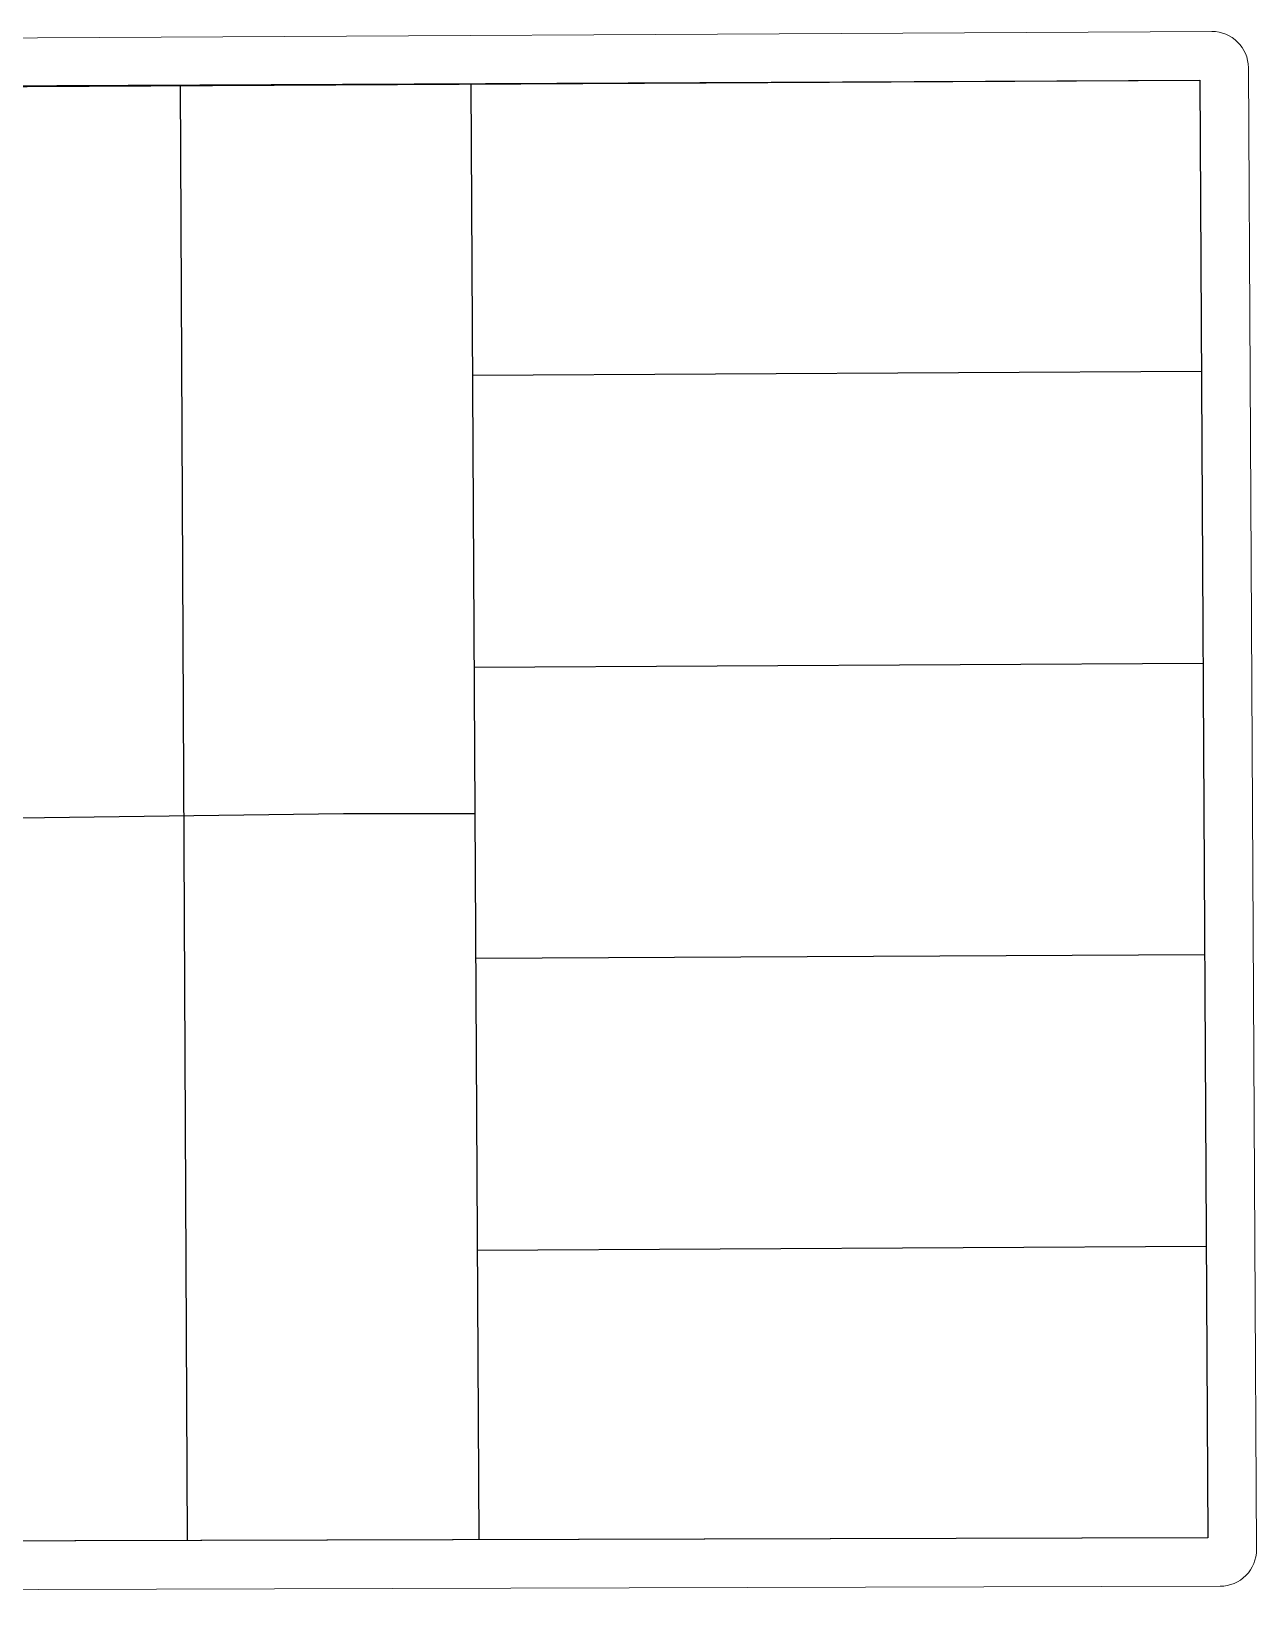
# Model space of a CAD drawing. Header units: centimetres. Extents: x 0 to 1302389, y -144212 to 85618.
# Drawn here: x 660428 to 665453, y -73293 to -66835 of the extents above; entities that cross this region are included whole.
import ezdxf

# ---------------------------------------------------------------- set-up
doc = ezdxf.new("R2010")
doc.units = ezdxf.units.CM
doc.header["$LTSCALE"] = 4
doc.layers.add('04', color=254, linetype='Continuous')
doc.layers.add('P-MEIOFIO', color=171, linetype='Continuous', lineweight=9)

msp = doc.modelspace()

# ---------------------------------------------------------------- linework, layer by layer
at = {"color": 1}
msp.add_lwpolyline([(659650.548, -67065.363), (665220.33, -67034.993), (665252.936, -73014.749), (658029.975, -73034.495)], dxfattribs=at)
at = {"layer": '04'}
for points in [[(659651.521, -67060.491), (665220.33, -67034.993), (665252.936, -73014.749), (658023.711, -73034.512), (659048.733, -70078.744)], [(659651.521, -67060.491), (659048.733, -70078.744), (661708.369, -70044.11), (662246.754, -70044.11)], [(661037.327, -67054.146), (661067.05, -73026.192)], [(662230.404, -67048.683), (662263.013, -73022.923)], [(665226.851, -68230.944), (662236.946, -68247.264)], [(662243.467, -69443.199), (665233.372, -69426.896)], [(665239.893, -70622.847), (662250.002, -70639.167)], [(662256.523, -71835.101), (665246.415, -71818.798)]]:
    msp.add_lwpolyline(points, dxfattribs=at)
at = {"layer": 'P-MEIOFIO'}
msp.add_lwpolyline([(646514.728, -66884.403), (644621.139, -66894.728), (643425.188, -66901.249), (640983.454, -66914.563, 0.41421356), (640834.775, -67064.872), (640841.568, -68310.655), (640848.089, -69506.606), (640854.61, -70702.557), (640861.131, -71898.508), (640867.924, -73144.291, 0.41421356), (641018.233, -73292.97), (643459.967, -73279.656), (644655.918, -73273.135), (645667.494, -73267.619), (658030.52, -73233.822), (665303.448, -73213.94, 0.41501014), (665452.533, -73063.63), (665419.384, -66984.075, 0.41421356), (665269.074, -66835.396), (659690.401, -66865.815)], format="xyb", dxfattribs=at)

doc.saveas('drawing.dxf')
